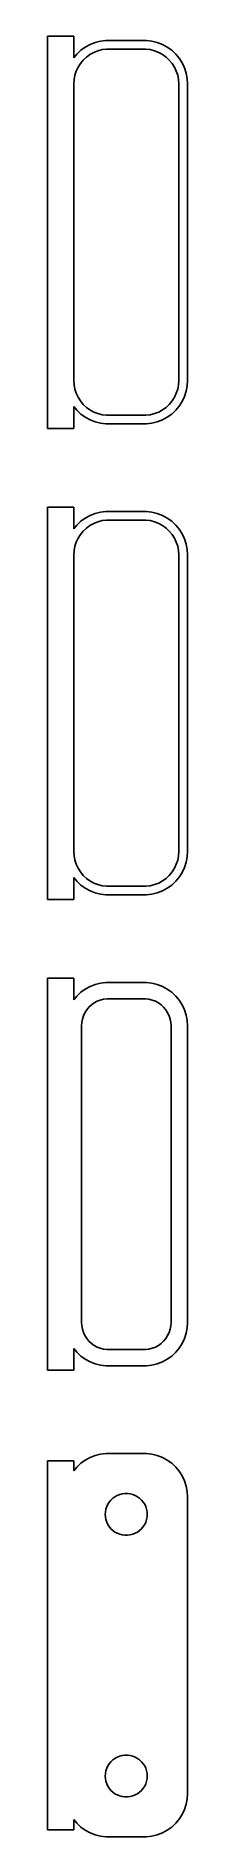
# Model space of a CAD drawing. Header units: metres. Extents: x -9 to 7, y 194 to 400.
import ezdxf

# ---------------------------------------------------------------- set-up
doc = ezdxf.new("R2010")
doc.units = ezdxf.units.M

msp = doc.modelspace()

# ---------------------------------------------------------------- linework, layer by layer
for p, q in [((-6, 400.49), (-9, 400.49)), ((-9, 400.49), (-9, 355.51)), ((-6, 397.993), (-6, 400.49)), ((-5.18712, 398.853), (-5.64484, 398.423)), ((-4.67912, 399.222), (-5.18712, 398.853)), ((-4.12889, 399.524), (-4.67912, 399.222)), ((-4.1433, 398.377), (-3.70311, 398.619)), ((-3.54507, 399.755), (-4.12889, 399.524)), ((-3.70311, 398.619), (-3.23605, 398.804)), ((-2.9369, 399.911), (-3.54507, 399.755)), ((-3.23605, 398.804), (-2.74951, 398.929)), ((-2.31395, 399.99), (-2.9369, 399.911)), ((-2.74951, 398.929), (-2.25116, 398.992)), ((2.31395, 399.99), (-2.31395, 399.99)), ((-2.25116, 398.992), (2.25116, 398.992)), ((2.25116, 398.992), (2.74951, 398.929)), ((2.9369, 399.911), (2.31395, 399.99)), ((2.74951, 398.929), (3.23605, 398.804)), ((3.54507, 399.755), (2.9369, 399.911)), ((3.23605, 398.804), (3.70311, 398.619)), ((4.12889, 399.524), (3.54507, 399.755)), ((3.70311, 398.619), (4.1433, 398.377)), ((4.67912, 399.222), (4.12889, 399.524)), ((5.18712, 398.853), (4.67912, 399.222)), ((5.64484, 398.423), (5.18712, 398.853)), ((-5.64484, 398.423), (-6, 397.993)), ((-5.87433, 395.995), (-5.7191, 396.472)), ((-5.7191, 396.472), (-5.50522, 396.927)), ((-5.50522, 396.927), (-5.23605, 397.351)), ((-5.23605, 397.351), (-4.91586, 397.738)), ((-4.91586, 397.738), (-4.54968, 398.082)), ((-4.54968, 398.082), (-4.1433, 398.377)), ((4.1433, 398.377), (4.54968, 398.082)), ((4.54968, 398.082), (4.91586, 397.738)), ((4.91586, 397.738), (5.23605, 397.351)), ((5.23605, 397.351), (5.50522, 396.927)), ((5.50522, 396.927), (5.7191, 396.472)), ((6.04507, 397.939), (5.64484, 398.423)), ((5.7191, 396.472), (5.87433, 395.995)), ((6.38153, 397.409), (6.04507, 397.939)), ((6.64888, 396.841), (6.38153, 397.409)), ((6.84291, 396.243), (6.64888, 396.841)), ((-6, 395), (-5.96844, 395.501)), ((-6, 361), (-6, 395)), ((-5.96844, 395.501), (-5.87433, 395.995)), ((5.87433, 395.995), (5.96844, 395.501)), ((5.96844, 395.501), (6, 395)), ((6, 395), (6, 361)), ((6.96057, 395.627), (6.84291, 396.243)), ((7, 395), (6.96057, 395.627)), ((7, 361), (7, 395)), ((-5.96844, 360.499), (-6, 361)), ((-5.87433, 360.005), (-5.96844, 360.499)), ((-5.7191, 359.528), (-5.87433, 360.005)), ((-5.50522, 359.073), (-5.7191, 359.528)), ((5.7191, 359.528), (5.50522, 359.073)), ((5.87433, 360.005), (5.7191, 359.528)), ((5.96844, 360.499), (5.87433, 360.005)), ((6, 361), (5.96844, 360.499)), ((6.64888, 359.159), (6.84291, 359.757)), ((6.84291, 359.757), (6.96057, 360.373)), ((6.96057, 360.373), (7, 361)), ((-6, 358.007), (-5.64484, 357.577)), ((-6, 355.51), (-6, 358.007)), ((-5.64484, 357.577), (-5.18712, 357.147)), ((-5.23605, 358.649), (-5.50522, 359.073)), ((-4.91586, 358.262), (-5.23605, 358.649)), ((-4.54968, 357.918), (-4.91586, 358.262)), ((-4.1433, 357.623), (-4.54968, 357.918)), ((-3.70311, 357.381), (-4.1433, 357.623)), ((-3.23605, 357.196), (-3.70311, 357.381)), ((3.70311, 357.381), (3.23605, 357.196)), ((4.1433, 357.623), (3.70311, 357.381)), ((4.54968, 357.918), (4.1433, 357.623)), ((4.91586, 358.262), (4.54968, 357.918)), ((5.23605, 358.649), (4.91586, 358.262)), ((5.18712, 357.147), (5.64484, 357.577)), ((5.50522, 359.073), (5.23605, 358.649)), ((5.64484, 357.577), (6.04507, 358.061)), ((6.04507, 358.061), (6.38153, 358.591)), ((6.38153, 358.591), (6.64888, 359.159)), ((-9, 355.51), (-6, 355.51)), ((-5.18712, 357.147), (-4.67912, 356.778)), ((-4.67912, 356.778), (-4.12889, 356.476)), ((-4.12889, 356.476), (-3.54507, 356.245)), ((-3.54507, 356.245), (-2.9369, 356.089)), ((-2.74951, 357.071), (-3.23605, 357.196)), ((-2.9369, 356.089), (-2.31395, 356.01)), ((-2.25116, 357.008), (-2.74951, 357.071)), ((-2.31395, 356.01), (2.31395, 356.01)), ((2.25116, 357.008), (-2.25116, 357.008)), ((2.74951, 357.071), (2.25116, 357.008)), ((2.31395, 356.01), (2.9369, 356.089)), ((3.23605, 357.196), (2.74951, 357.071)), ((2.9369, 356.089), (3.54507, 356.245)), ((3.54507, 356.245), (4.12889, 356.476)), ((4.12889, 356.476), (4.67912, 356.778)), ((4.67912, 356.778), (5.18712, 357.147)), ((-6, 346.49), (-9, 346.49)), ((-9, 346.49), (-9, 301.51)), ((-6, 343.993), (-6, 346.49)), ((-5.18712, 344.853), (-5.64484, 344.423)), ((-4.67912, 345.222), (-5.18712, 344.853)), ((-4.12889, 345.524), (-4.67912, 345.222)), ((-3.54507, 345.755), (-4.12889, 345.524)), ((-2.9369, 345.911), (-3.54507, 345.755)), ((-3.23605, 344.804), (-2.74951, 344.929)), ((-2.31395, 345.99), (-2.9369, 345.911)), ((-2.74951, 344.929), (-2.25116, 344.992)), ((2.31395, 345.99), (-2.31395, 345.99)), ((-2.25116, 344.992), (2.25116, 344.992)), ((2.25116, 344.992), (2.74951, 344.929)), ((2.9369, 345.911), (2.31395, 345.99)), ((2.74951, 344.929), (3.23605, 344.804)), ((3.54507, 345.755), (2.9369, 345.911)), ((4.12889, 345.524), (3.54507, 345.755)), ((4.67912, 345.222), (4.12889, 345.524)), ((5.18712, 344.853), (4.67912, 345.222)), ((5.64484, 344.423), (5.18712, 344.853)), ((-5.64484, 344.423), (-6, 343.993)), ((-5.7191, 342.472), (-5.50522, 342.927)), ((-5.50522, 342.927), (-5.23605, 343.351)), ((-5.23605, 343.351), (-4.91586, 343.738)), ((-4.91586, 343.738), (-4.54968, 344.082)), ((-4.54968, 344.082), (-4.1433, 344.377)), ((-4.1433, 344.377), (-3.70311, 344.619)), ((-3.70311, 344.619), (-3.23605, 344.804)), ((3.23605, 344.804), (3.70311, 344.619)), ((3.70311, 344.619), (4.1433, 344.377)), ((4.1433, 344.377), (4.54968, 344.082)), ((4.54968, 344.082), (4.91586, 343.738)), ((4.91586, 343.738), (5.23605, 343.351)), ((5.23605, 343.351), (5.50522, 342.927)), ((5.50522, 342.927), (5.7191, 342.472)), ((6.04507, 343.939), (5.64484, 344.423)), ((6.38153, 343.409), (6.04507, 343.939)), ((6.64888, 342.841), (6.38153, 343.409)), ((6.84291, 342.243), (6.64888, 342.841)), ((-6, 341), (-5.96844, 341.501)), ((-6, 307), (-6, 341)), ((-5.96844, 341.501), (-5.87433, 341.995)), ((-5.87433, 341.995), (-5.7191, 342.472)), ((5.7191, 342.472), (5.87433, 341.995)), ((5.87433, 341.995), (5.96844, 341.501)), ((5.96844, 341.501), (6, 341)), ((6, 341), (6, 307)), ((6.96057, 341.627), (6.84291, 342.243)), ((7, 341), (6.96057, 341.627)), ((7, 307), (7, 341)), ((-5.96844, 306.499), (-6, 307)), ((-5.87433, 306.005), (-5.96844, 306.499)), ((-5.7191, 305.528), (-5.87433, 306.005)), ((5.87433, 306.005), (5.7191, 305.528)), ((5.96844, 306.499), (5.87433, 306.005)), ((6, 307), (5.96844, 306.499)), ((6.64888, 305.159), (6.84291, 305.757)), ((6.84291, 305.757), (6.96057, 306.373)), ((6.96057, 306.373), (7, 307)), ((-6, 304.007), (-5.64484, 303.577)), ((-6, 301.51), (-6, 304.007)), ((-5.50522, 305.073), (-5.7191, 305.528)), ((-5.64484, 303.577), (-5.18712, 303.147)), ((-5.23605, 304.649), (-5.50522, 305.073)), ((-4.91586, 304.262), (-5.23605, 304.649)), ((-4.54968, 303.918), (-4.91586, 304.262)), ((-4.1433, 303.623), (-4.54968, 303.918)), ((-3.70311, 303.381), (-4.1433, 303.623)), ((4.1433, 303.623), (3.70311, 303.381)), ((4.54968, 303.918), (4.1433, 303.623)), ((4.91586, 304.262), (4.54968, 303.918)), ((5.23605, 304.649), (4.91586, 304.262)), ((5.18712, 303.147), (5.64484, 303.577)), ((5.50522, 305.073), (5.23605, 304.649)), ((5.7191, 305.528), (5.50522, 305.073)), ((5.64484, 303.577), (6.04507, 304.061)), ((6.04507, 304.061), (6.38153, 304.591)), ((6.38153, 304.591), (6.64888, 305.159)), ((-9, 301.51), (-6, 301.51)), ((-5.18712, 303.147), (-4.67912, 302.778)), ((-4.67912, 302.778), (-4.12889, 302.476)), ((-4.12889, 302.476), (-3.54507, 302.245)), ((-3.23605, 303.196), (-3.70311, 303.381)), ((-3.54507, 302.245), (-2.9369, 302.089)), ((-2.74951, 303.071), (-3.23605, 303.196)), ((-2.9369, 302.089), (-2.31395, 302.01)), ((-2.25116, 303.008), (-2.74951, 303.071)), ((-2.31395, 302.01), (2.31395, 302.01)), ((2.25116, 303.008), (-2.25116, 303.008)), ((2.74951, 303.071), (2.25116, 303.008)), ((2.31395, 302.01), (2.9369, 302.089)), ((3.23605, 303.196), (2.74951, 303.071)), ((2.9369, 302.089), (3.54507, 302.245)), ((3.70311, 303.381), (3.23605, 303.196)), ((3.54507, 302.245), (4.12889, 302.476)), ((4.12889, 302.476), (4.67912, 302.778)), ((4.67912, 302.778), (5.18712, 303.147)), ((-6, 292.479), (-9, 292.479)), ((-9, 292.479), (-9, 247.521)), ((-6, 289.993), (-6, 292.479)), ((-4.67912, 291.222), (-5.18712, 290.853)), ((-4.12889, 291.524), (-4.67912, 291.222)), ((-3.54507, 291.755), (-4.12889, 291.524)), ((-2.9369, 291.911), (-3.54507, 291.755)), ((-2.31395, 291.99), (-2.9369, 291.911)), ((2.31395, 291.99), (-2.31395, 291.99)), ((2.9369, 291.911), (2.31395, 291.99)), ((3.54507, 291.755), (2.9369, 291.911)), ((4.12889, 291.524), (3.54507, 291.755)), ((4.67912, 291.222), (4.12889, 291.524)), ((5.18712, 290.853), (4.67912, 291.222)), ((-5.64484, 290.423), (-6, 289.993)), ((-5.18712, 290.853), (-5.64484, 290.423)), ((-4.5184, 288.83), (-4.26921, 289.131)), ((-4.26921, 289.131), (-3.98424, 289.399)), ((-3.98424, 289.399), (-3.66798, 289.628)), ((-3.66798, 289.628), (-3.32541, 289.817)), ((-3.32541, 289.817), (-2.96194, 289.961)), ((-2.96194, 289.961), (-2.5833, 290.058)), ((-2.5833, 290.058), (-2.19545, 290.107)), ((-2.19545, 290.107), (2.19545, 290.107)), ((2.19545, 290.107), (2.5833, 290.058)), ((2.5833, 290.058), (2.96194, 289.961)), ((2.96194, 289.961), (3.32541, 289.817)), ((3.32541, 289.817), (3.66798, 289.628)), ((3.66798, 289.628), (3.98424, 289.399)), ((3.98424, 289.399), (4.26921, 289.131)), ((4.26921, 289.131), (4.5184, 288.83)), ((5.64484, 290.423), (5.18712, 290.853)), ((6.04507, 289.939), (5.64484, 290.423)), ((6.38153, 289.409), (6.04507, 289.939)), ((6.64888, 288.841), (6.38153, 289.409)), ((-5.11292, 287), (-5.08836, 287.39)), ((-5.08836, 287.39), (-5.01512, 287.774)), ((-5.01512, 287.774), (-4.89432, 288.146)), ((-4.89432, 288.146), (-4.72786, 288.5)), ((-4.72786, 288.5), (-4.5184, 288.83)), ((4.5184, 288.83), (4.72786, 288.5)), ((4.72786, 288.5), (4.89432, 288.146)), ((4.89432, 288.146), (5.01512, 287.774)), ((5.01512, 287.774), (5.08836, 287.39)), ((5.08836, 287.39), (5.11292, 287)), ((6.84291, 288.243), (6.64888, 288.841)), ((6.96057, 287.627), (6.84291, 288.243)), ((7, 287), (6.96057, 287.627)), ((-5.11292, 253), (-5.11292, 287)), ((5.11292, 287), (5.11292, 253)), ((7, 253), (7, 287)), ((-5.08836, 252.61), (-5.11292, 253)), ((-5.01512, 252.226), (-5.08836, 252.61)), ((-4.89432, 251.854), (-5.01512, 252.226)), ((5.01512, 252.226), (4.89432, 251.854)), ((5.08836, 252.61), (5.01512, 252.226)), ((5.11292, 253), (5.08836, 252.61)), ((6.84291, 251.757), (6.96057, 252.373)), ((6.96057, 252.373), (7, 253)), ((-6, 250.007), (-5.64484, 249.577)), ((-6, 247.521), (-6, 250.007)), ((-4.72786, 251.5), (-4.89432, 251.854)), ((-4.5184, 251.17), (-4.72786, 251.5)), ((-4.26921, 250.869), (-4.5184, 251.17)), ((-3.98424, 250.601), (-4.26921, 250.869)), ((-3.66798, 250.372), (-3.98424, 250.601)), ((-3.32541, 250.183), (-3.66798, 250.372)), ((-2.96194, 250.039), (-3.32541, 250.183)), ((-2.5833, 249.942), (-2.96194, 250.039)), ((-2.19545, 249.893), (-2.5833, 249.942)), ((2.19545, 249.893), (-2.19545, 249.893)), ((2.5833, 249.942), (2.19545, 249.893)), ((2.96194, 250.039), (2.5833, 249.942)), ((3.32541, 250.183), (2.96194, 250.039)), ((3.66798, 250.372), (3.32541, 250.183)), ((3.98424, 250.601), (3.66798, 250.372)), ((4.26921, 250.869), (3.98424, 250.601)), ((4.5184, 251.17), (4.26921, 250.869)), ((4.72786, 251.5), (4.5184, 251.17)), ((4.89432, 251.854), (4.72786, 251.5)), ((5.64484, 249.577), (6.04507, 250.061)), ((6.04507, 250.061), (6.38153, 250.591)), ((6.38153, 250.591), (6.64888, 251.159)), ((6.64888, 251.159), (6.84291, 251.757)), ((-5.64484, 249.577), (-5.18712, 249.147)), ((-5.18712, 249.147), (-4.67912, 248.778)), ((-4.67912, 248.778), (-4.12889, 248.476)), ((-4.12889, 248.476), (-3.54507, 248.245)), ((-3.54507, 248.245), (-2.9369, 248.089)), ((-2.9369, 248.089), (-2.31395, 248.01)), ((-2.31395, 248.01), (2.31395, 248.01)), ((2.31395, 248.01), (2.9369, 248.089)), ((2.9369, 248.089), (3.54507, 248.245)), ((3.54507, 248.245), (4.12889, 248.476)), ((4.12889, 248.476), (4.67912, 248.778)), ((4.67912, 248.778), (5.18712, 249.147)), ((5.18712, 249.147), (5.64484, 249.577)), ((-9, 247.521), (-6, 247.521)), ((-4.12889, 237.524), (-4.67912, 237.222)), ((-3.54507, 237.755), (-4.12889, 237.524)), ((-2.9369, 237.911), (-3.54507, 237.755)), ((-2.31395, 237.99), (-2.9369, 237.911)), ((2.31395, 237.99), (-2.31395, 237.99)), ((2.9369, 237.911), (2.31395, 237.99)), ((3.54507, 237.755), (2.9369, 237.911)), ((4.12889, 237.524), (3.54507, 237.755)), ((4.67912, 237.222), (4.12889, 237.524)), ((-6, 237.153), (-9, 237.153)), ((-9, 237.153), (-9, 194.847)), ((-6, 235.993), (-6, 237.153)), ((-5.64484, 236.423), (-6, 235.993)), ((-5.18712, 236.853), (-5.64484, 236.423)), ((-4.67912, 237.222), (-5.18712, 236.853)), ((5.18712, 236.853), (4.67912, 237.222)), ((5.64484, 236.423), (5.18712, 236.853)), ((6.04507, 235.939), (5.64484, 236.423)), ((6.38153, 235.409), (6.04507, 235.939)), ((6.64888, 234.841), (6.38153, 235.409)), ((-0.741638, 233.283), (-0.449707, 233.357)), ((-0.449707, 233.357), (-0.150696, 233.395)), ((-0.150696, 233.395), (0.150696, 233.395)), ((0.150696, 233.395), (0.449707, 233.357)), ((0.449707, 233.357), (0.741638, 233.283)), ((6.84291, 234.243), (6.64888, 234.841)), ((6.96057, 233.627), (6.84291, 234.243)), ((7, 233), (6.96057, 233.627)), ((-2.39999, 231), (-2.38107, 231.301)), ((-2.38107, 231.301), (-2.32458, 231.597)), ((-2.32458, 231.597), (-2.23146, 231.883)), ((-2.23146, 231.883), (-2.10313, 232.156)), ((-2.10313, 232.156), (-1.94164, 232.411)), ((-1.94164, 232.411), (-1.74951, 232.643)), ((-1.74951, 232.643), (-1.52982, 232.849)), ((-1.52982, 232.849), (-1.28598, 233.026)), ((-1.28598, 233.026), (-1.02187, 233.172)), ((-1.02187, 233.172), (-0.741638, 233.283)), ((0.741638, 233.283), (1.02187, 233.172)), ((1.02187, 233.172), (1.28598, 233.026)), ((1.28598, 233.026), (1.52982, 232.849)), ((1.52982, 232.849), (1.74951, 232.643)), ((1.74951, 232.643), (1.94164, 232.411)), ((1.94164, 232.411), (2.10313, 232.156)), ((2.10313, 232.156), (2.23146, 231.883)), ((2.23146, 231.883), (2.32458, 231.597)), ((2.32458, 231.597), (2.38107, 231.301)), ((2.38107, 231.301), (2.39999, 231)), ((7, 199), (7, 233)), ((-2.38107, 230.699), (-2.39999, 231)), ((-2.32458, 230.403), (-2.38107, 230.699)), ((-2.23146, 230.117), (-2.32458, 230.403)), ((-2.10313, 229.844), (-2.23146, 230.117)), ((-1.94164, 229.589), (-2.10313, 229.844)), ((-1.74951, 229.357), (-1.94164, 229.589)), ((-1.52982, 229.151), (-1.74951, 229.357)), ((1.74951, 229.357), (1.52982, 229.151)), ((1.94164, 229.589), (1.74951, 229.357)), ((2.10313, 229.844), (1.94164, 229.589)), ((2.23146, 230.117), (2.10313, 229.844)), ((2.32458, 230.403), (2.23146, 230.117)), ((2.38107, 230.699), (2.32458, 230.403)), ((2.39999, 231), (2.38107, 230.699)), ((-1.28598, 228.974), (-1.52982, 229.151)), ((-1.02187, 228.828), (-1.28598, 228.974)), ((-0.741638, 228.717), (-1.02187, 228.828)), ((-0.449707, 228.643), (-0.741638, 228.717)), ((-0.150696, 228.605), (-0.449707, 228.643)), ((0.150696, 228.605), (-0.150696, 228.605)), ((0.449707, 228.643), (0.150696, 228.605)), ((0.741638, 228.717), (0.449707, 228.643)), ((1.02187, 228.828), (0.741638, 228.717)), ((1.28598, 228.974), (1.02187, 228.828)), ((1.52982, 229.151), (1.28598, 228.974)), ((-2.10313, 202.156), (-1.94164, 202.411)), ((-1.94164, 202.411), (-1.74951, 202.643)), ((-1.74951, 202.643), (-1.52982, 202.849)), ((-1.52982, 202.849), (-1.28598, 203.026)), ((-1.28598, 203.026), (-1.02187, 203.172)), ((-1.02187, 203.172), (-0.741638, 203.283)), ((-0.741638, 203.283), (-0.449707, 203.357)), ((-0.449707, 203.357), (-0.150696, 203.395)), ((-0.150696, 203.395), (0.150696, 203.395)), ((0.150696, 203.395), (0.449707, 203.357)), ((0.449707, 203.357), (0.741638, 203.283)), ((0.741638, 203.283), (1.02187, 203.172)), ((1.02187, 203.172), (1.28598, 203.026)), ((1.28598, 203.026), (1.52982, 202.849)), ((1.52982, 202.849), (1.74951, 202.643)), ((1.74951, 202.643), (1.94164, 202.411)), ((1.94164, 202.411), (2.10313, 202.156)), ((-2.39999, 201), (-2.38107, 201.301)), ((-2.38107, 200.699), (-2.39999, 201)), ((-2.38107, 201.301), (-2.32458, 201.597)), ((-2.32458, 200.403), (-2.38107, 200.699)), ((-2.32458, 201.597), (-2.23146, 201.883)), ((-2.23146, 200.117), (-2.32458, 200.403)), ((-2.23146, 201.883), (-2.10313, 202.156)), ((2.10313, 202.156), (2.23146, 201.883)), ((2.23146, 201.883), (2.32458, 201.597)), ((2.32458, 200.403), (2.23146, 200.117)), ((2.32458, 201.597), (2.38107, 201.301)), ((2.38107, 200.699), (2.32458, 200.403)), ((2.38107, 201.301), (2.39999, 201)), ((2.39999, 201), (2.38107, 200.699)), ((-2.10313, 199.844), (-2.23146, 200.117)), ((-1.94164, 199.589), (-2.10313, 199.844)), ((-1.74951, 199.357), (-1.94164, 199.589)), ((-1.52982, 199.151), (-1.74951, 199.357)), ((-1.28598, 198.974), (-1.52982, 199.151)), ((-1.02187, 198.828), (-1.28598, 198.974)), ((-0.741638, 198.717), (-1.02187, 198.828)), ((-0.449707, 198.643), (-0.741638, 198.717)), ((-0.150696, 198.605), (-0.449707, 198.643)), ((0.150696, 198.605), (-0.150696, 198.605)), ((0.449707, 198.643), (0.150696, 198.605)), ((0.741638, 198.717), (0.449707, 198.643)), ((1.02187, 198.828), (0.741638, 198.717)), ((1.28598, 198.974), (1.02187, 198.828)), ((1.52982, 199.151), (1.28598, 198.974)), ((1.74951, 199.357), (1.52982, 199.151)), ((1.94164, 199.589), (1.74951, 199.357)), ((2.10313, 199.844), (1.94164, 199.589)), ((2.23146, 200.117), (2.10313, 199.844)), ((6.84291, 197.757), (6.96057, 198.373)), ((6.96057, 198.373), (7, 199)), ((6.04507, 196.061), (6.38153, 196.591)), ((6.38153, 196.591), (6.64888, 197.159)), ((6.64888, 197.159), (6.84291, 197.757)), ((-9, 194.847), (-6, 194.847)), ((-6, 194.847), (-6, 196.007)), ((-6, 196.007), (-5.64484, 195.577)), ((-5.64484, 195.577), (-5.18712, 195.147)), ((-5.18712, 195.147), (-4.67912, 194.778)), ((-4.67912, 194.778), (-4.12889, 194.476)), ((-4.12889, 194.476), (-3.54507, 194.245)), ((-3.54507, 194.245), (-2.9369, 194.089)), ((2.9369, 194.089), (3.54507, 194.245)), ((3.54507, 194.245), (4.12889, 194.476)), ((4.12889, 194.476), (4.67912, 194.778)), ((4.67912, 194.778), (5.18712, 195.147)), ((5.18712, 195.147), (5.64484, 195.577)), ((5.64484, 195.577), (6.04507, 196.061)), ((-2.9369, 194.089), (-2.31395, 194.01)), ((-2.31395, 194.01), (2.31395, 194.01)), ((2.31395, 194.01), (2.9369, 194.089))]:
    msp.add_line(p, q)

doc.saveas('drawing.dxf')
